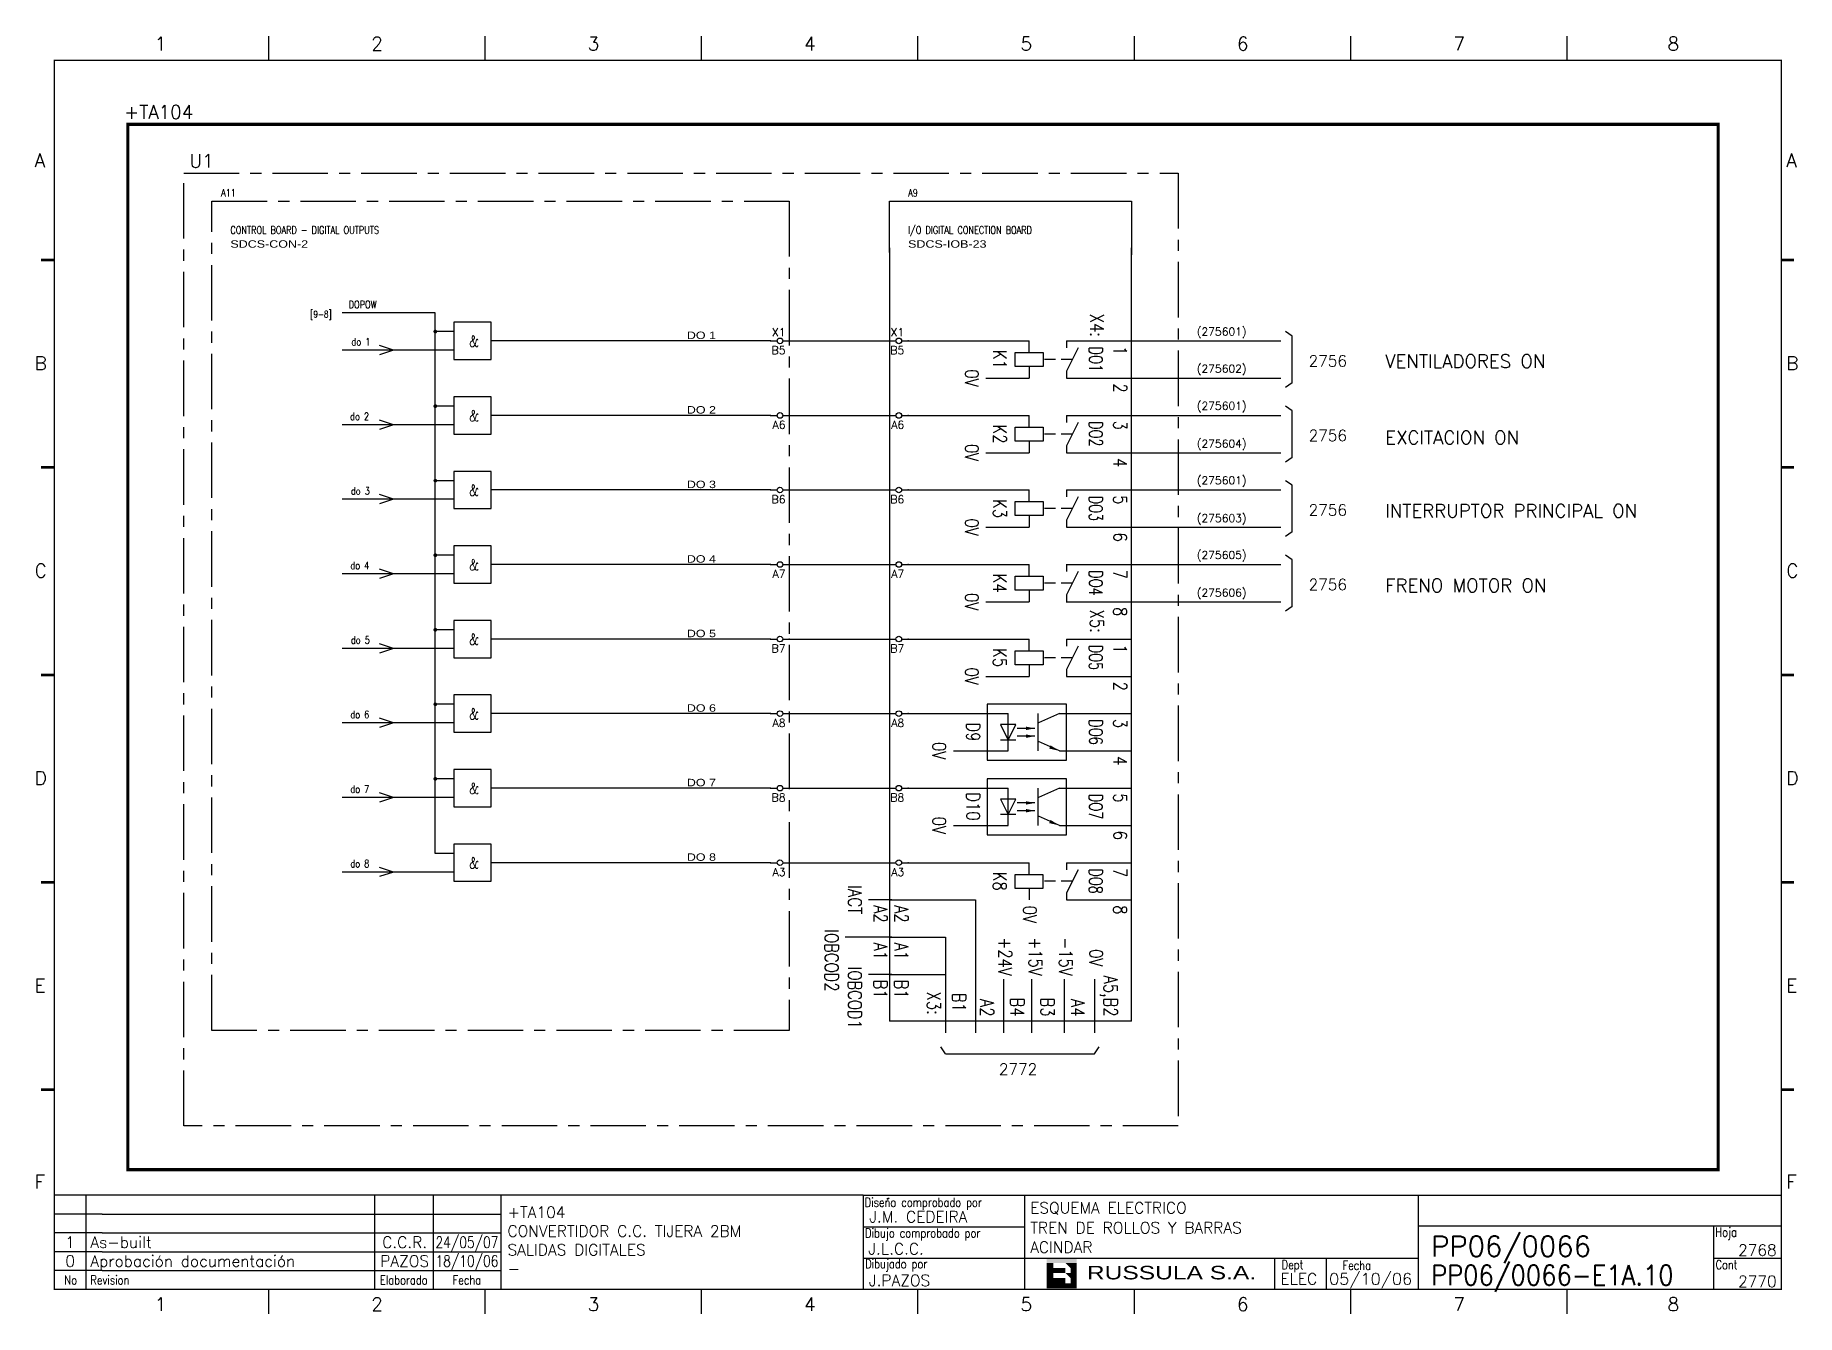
# Model space of a CAD drawing. Extents: x 415 to 812, y 5 to 293.
import ezdxf
from ezdxf.enums import TextEntityAlignment as Align

# ---------------------------------------------------------------- set-up
doc = ezdxf.new("R2010")
doc.units = 0
doc.header["$LTSCALE"] = 10
doc.header["$MEASUREMENT"] = 0
for name, pattern in [('CENTER', [2, 1.25, -0.25, 0.25, -0.25]), ('DASHDOT', [1, 0.5, -0.25, 0, -0.25]), ('HIDDEN', [0.375, 0.25, -0.125])]:
    doc.linetypes.add(name, pattern=pattern)
doc.layers.get('0').update_dxf_attribs({"linetype": 'CONTINUOUS'})
for name, color, linetype in [('1', 7, 'CONTINUOUS'), ('10', 5, 'CONTINUOUS'), ('2', 7, 'CONTINUOUS'), ('25', 3, 'CONTINUOUS'), ('25KT', 4, 'HIDDEN'), ('25PK', 4, 'CENTER'), ('35', 2, 'CONTINUOUS'), ('8', 1, 'CONTINUOUS'), ('9', 6, 'CONTINUOUS'), ('DIBUJO', 7, 'CONTINUOUS'), ('NODE', 7, 'CONTINUOUS')]:
    doc.layers.add(name, color=color, linetype=linetype)
doc.styles.add('ABBSTYLE', font='ROMANS.SHX', dxfattribs={"width": 0.8})
doc.styles.add('HELV', font='HELV.SHX')
doc.styles.add('HELVETICA', font='HELV.SHX')
doc.styles.add('LABEL', font='SIMPLEX', dxfattribs={"width": 0.8, "height": 4})
doc.styles.add('ROMANS', font='ROMANS.SHX')
doc.styles.get("Standard").update_dxf_attribs({"font": 'simplex'})

# ---------------------------------------------------------------- blocks, each defined once
blk = doc.blocks.new('NOD', base_point=(237.5, 170))
at = {"layer": 'NODE'}
blk.add_point((237.5, 170), dxfattribs=at)
blk = doc.blocks.new('$$PLR12C')
for p, q in [((-2.5, 0), (-0.75, 0)), ((0.75, 0), (2.5, 0))]:
    blk.add_line(p, q)
at = {"layer": '2'}
blk.add_circle((0, 0), 0.75, dxfattribs=at)
for p in [(-2.5, 0), (2.5, 0)]:
    blk.add_blockref('NOD', p, dxfattribs=at)
at = {"layer": '8'}
blk.add_attdef('*A', text='', height=2.15, dxfattribs=at).set_placement((1.5, -3.575), align=Align.RIGHT)
at = {"layer": '9'}
blk.add_attdef('ID', text='', height=2.15, dxfattribs=at).set_placement((1.5, 1.25), align=Align.RIGHT)
blk = doc.blocks.new('newcajec')
at = {"layer": '1'}
for p, q in [((179.4, 20.85), (0.13, 20.85)), ((7, 20.85), (7, 0)), ((71, 20.85), (71, 0)), ((84, 20.85), (84, 0.09)), ((99, 20.85), (99, 0)), ((184.64, 20.18), (184.81, 20.01)), ((184.81, 20.01), (185.18, 20.25)), ((215.2, 20.8), (215.2, 0)), ((10.6, 16.64), (0, 16.64)), ((10.6, 16.64), (99, 16.64)), ((10.6, 12.48), (0, 12.48)), ((10.6, 12.48), (99, 12.48)), ((179.4, 13.87), (215.2, 13.87)), ((368, 14.06), (368, 0)), ((10.6, 8.32), (0, 8.32)), ((10.6, 8.32), (99, 8.32)), ((10.6, 4.16), (0, 4.16)), ((10.6, 4.16), (99, 4.16)), ((179.4, 6.93), (267.63, 6.93)), ((267.63, 6.93), (302.5, 6.93)), ((270.63, 6.91), (270.63, 0)), ((282.07, 6.93), (282.07, 0)), ((368, 6.93), (383, 6.93))]:
    blk.add_line(p, q, dxfattribs=at)
for points in [[(47.5, 272.5, 0.3, 0.3, 0), (47.5, 277.91, 0.3, 0.3, 0)], [(95.5, 272.5, 0.3, 0.3, 0), (95.5, 277.91, 0.3, 0.3, 0)], [(143.5, 272.5, 0.3, 0.3, 0), (143.5, 277.91, 0.3, 0.3, 0)], [(191.5, 272.5, 0.3, 0.3, 0), (191.5, 277.91, 0.3, 0.3, 0)], [(239.5, 272.5, 0.3, 0.3, 0), (239.5, 277.91, 0.3, 0.3, 0)], [(287.5, 272.5, 0.3, 0.3, 0), (287.5, 277.91, 0.3, 0.3, 0)], [(335.5, 272.5, 0.3, 0.3, 0), (335.5, 277.91, 0.3, 0.3, 0)], [(-2.99, 228.23, 0.6, 0.6, 0), (-0.18, 228.23, 0.6, 0.6, 0)], [(383.01, 228.23, 0.6, 0.6, 0), (385.82, 228.23, 0.6, 0.6, 0)], [(-2.99, 182.23, 0.6, 0.6, 0), (-0.18, 182.23, 0.6, 0.6, 0)], [(383.01, 182.23, 0.6, 0.6, 0), (385.82, 182.23, 0.6, 0.6, 0)], [(-2.99, 136.23, 0.6, 0.6, 0), (-0.18, 136.23, 0.6, 0.6, 0)], [(383.01, 136.23, 0.6, 0.6, 0), (385.82, 136.23, 0.6, 0.6, 0)], [(-2.99, 90.23, 0.6, 0.6, 0), (-0.18, 90.23, 0.6, 0.6, 0)], [(383.01, 90.23, 0.6, 0.6, 0), (385.82, 90.23, 0.6, 0.6, 0)], [(-2.99, 44.23, 0.6, 0.6, 0), (-0.18, 44.23, 0.6, 0.6, 0)], [(383.01, 44.23, 0.6, 0.6, 0), (385.82, 44.23, 0.6, 0.6, 0)], [(383, 20.8, 0.3, 0.3, 0), (179.4, 20.8, 0.3, 0.3, 0), (179.4, 0, 0.3, 0.3, 0)], [(302.5, 20.8, 0.3, 0.3, 0), (302.5, 0, 0.3, 0.3, 0)], [(302.5, 14, 0.3, 0.3, 0), (383, 14, 0.3, 0.3, 0)], [(47.5, -5.5, 0.3, 0.3, 0), (47.5, -0.09, 0.3, 0.3, 0)], [(95.5, -5.5, 0.3, 0.3, 0), (95.5, -0.09, 0.3, 0.3, 0)], [(143.5, -5.5, 0.3, 0.3, 0), (143.5, -0.09, 0.3, 0.3, 0)], [(191.5, -5.5, 0.3, 0.3, 0), (191.5, -0.09, 0.3, 0.3, 0)], [(239.5, -5.5, 0.3, 0.3, 0), (239.5, -0.09, 0.3, 0.3, 0)], [(287.5, -5.5, 0.3, 0.3, 0), (287.5, -0.09, 0.3, 0.3, 0)], [(335.5, -5.5, 0.3, 0.3, 0), (335.5, -0.09, 0.3, 0.3, 0)]]:
    blk.add_lwpolyline(points, format="xyseb", dxfattribs=at)
at = {"layer": '1', "const_width": 0.3}
blk.add_lwpolyline([(0, 0), (0, 272.5), (383, 272.5), (383, 0)], close=True, dxfattribs=at)
at = {"layer": '2', "color": 14}
for p, q in [((221.42, 4.69), (221.42, 5.81)), ((221.42, 2.47), (221.42, 3.58))]:
    blk.add_line(p, q, dxfattribs=at)
for points in [[(220.05, 5.81), (220.05, 6.92), (226.74, 5.81), (226.74, 6.92)], [(221.42, 2.47), (220.05, 2.47), (221.42, 5.81), (220.05, 5.81)], [(221.42, 4.69), (224.25, 4.69), (221.42, 3.58), (224.25, 3.58)], [(224.25, 5.81), (225.37, 5.81), (225.37, 4.69)], [(225.37, 5.81), (226.74, 5.81), (225.37, 1.35), (226.74, 1.35)], [(224.25, 0.24), (224.25, 2.47), (220.05, 0.24), (220.05, 2.47)], [(224.25, 3.58), (225.37, 3.58), (225.37, 2.47)], [(226.74, 1.35), (226.74, 0.24), (224.25, 1.35), (224.25, 0.24)]]:
    blk.add_solid(points, dxfattribs=at)
at = {"layer": '1', "style": 'ROMANS'}
for s, p in [('1', (22.29, 274.68)), ('2', (70.29, 274.68)), ('3', (118.29, 274.68)), ('4', (166.29, 274.68)), ('5', (214.29, 274.68)), ('6', (262.29, 274.68)), ('7', (310.29, 274.68)), ('8', (357.79, 274.68)), ('A', (-4.37, 248.84)), ('A', (384.13, 248.84)), ('B', (-4.37, 203.84)), ('B', (384.13, 203.84)), ('C', (-4.37, 157.84)), ('C', (384.13, 157.84)), ('D', (-4.37, 111.84)), ('D', (384.13, 111.84)), ('E', (-4.37, 65.84)), ('E', (384.13, 65.84)), ('F', (-4.37, 22.34)), ('F', (384.13, 22.34)), ('1', (22.29, -4.82)), ('2', (70.29, -4.82)), ('3', (118.29, -4.82)), ('4', (166.29, -4.82)), ('5', (214.29, -4.82)), ('6', (262.29, -4.82)), ('7', (310.29, -4.82)), ('8', (357.79, -4.82))]:
    blk.add_text(s, height=3, dxfattribs=at).set_placement(p)
at = {"layer": '1', "style": 'LABEL', "width": 0.8}
for s, p in [('Diseno comprobado por', (179.73, 18.27)), ('Dibujo comprobado por', (179.81, 11.47)), ('Hoja', (368.38, 11.66)), ('Dibujado por', (179.83, 4.64)), ('Fecha', (285.71, 4.3)), ('Cont', (368.43, 4.46)), ('No', (2.23, 1.05)), ('Revision', (8, 1.05))]:
    blk.add_text(s, height=2, dxfattribs=at).set_placement(p)
for s, p in [('Dept', (274.61, 4.44)), ('Elaborado', (77.5, 1.05)), ('Fecha', (91.5, 1.05))]:
    blk.add_text(s, height=2, dxfattribs=at).set_placement(p, align=Align.CENTER)
at = {"layer": '10', "style": 'ROMANS'}
for tag, p in [('REV41', (3.5, 18.74)), ('REV43', (77.7, 18.74)), ('REV31', (3.5, 14.58)), ('REV33', (77.7, 14.58)), ('REV21', (3.5, 10.42)), ('REV23', (77.7, 10.42)), ('REV11', (3.5, 6.27)), ('REV13', (77.7, 6.27))]:
    blk.add_attdef(tag, text='', height=2.5, dxfattribs=at).set_placement(p, align=Align.MIDDLE)
for tag, p, height in [('REV42', (8, 17.49), 2.5), ('REV32', (8, 13.33), 2.5), ('SHEETNAME1', (100.5, 15.83), 2.5), ('DESIGNCHECK', (180.74, 14.83), 2.5), ('DOCUMENTTYPE', (216.43, 16.8), 2.5), ('NOTA', (305.32, 15.8), 3), ('SHEETNAME2', (100.5, 11.67), 2.5), ('OBJECT', (216.43, 12.4), 2.5), ('ORDER', (305.32, 7.3), 4.5), ('REV22', (8, 9.17), 2.5), ('SHEETNAME3', (100.5, 7.51), 2.5), ('DRAWINGCHECK', (180.53, 7.71), 2.5), ('CUSTOMER', (216.43, 8.08), 2.5), ('REV12', (8, 5.01), 2.5), ('SHEETNAME4', (100.5, 3.35), 2.5), ('DOCUMENT_ID', (305.32, 0.93), 4.4), ('USER', (180.63, 0.71), 2.5), ('DEPARTMENT', (271.93, 1.05), 2.5)]:
    blk.add_attdef(tag, p, '', height=height, dxfattribs=at)
for tag, width, p, p2 in [('REV44', 1.221199, (84.53, 17.49), (98.48, 17.49)), ('REV34', 1.221199, (84.53, 13.33), (98.48, 13.33)), ('REV24', 1.221199, (84.53, 9.17), (98.48, 9.17)), ('REV14', 1.221199, (84.53, 5.01), (98.48, 5.01)), ('CREATED2', 7.039915, (282.71, 1.05), (301.14, 1.05))]:
    blk.add_attdef(tag, text='', height=2.5, dxfattribs=dict(at, width=width)).set_placement(p, p2, align=Align.FIT)
for tag, p in [('SHEET', (382, 7.43)), ('NEXTSHEET', (382, 0.5))]:
    blk.add_attdef(tag, text='', height=2.5, dxfattribs=at).set_placement(p, align=Align.RIGHT)
at = {"layer": 'DIBUJO', "color": 14, "style": 'HELVETICA', "width": 1.3}
blk.add_text('RUSSULA S.A.', height=3, dxfattribs=at).set_placement((229, 2.19))

msp = doc.modelspace()

# ---------------------------------------------------------------- linework, layer by layer
at = {"layer": '2', "color": 3}
for p, q in [((607.68, 255.84), (662.28, 255.84)), ((607.68, 244.29), (607.68, 255.84)), ((662.28, 255.84), (662.28, 243.76)), ((611.88, 224.34), (639.18, 224.34)), ((611.88, 207.54), (639.18, 207.54)), ((611.88, 190.74), (639.18, 190.74)), ((611.88, 173.94), (639.18, 173.94)), ((611.88, 157.14), (639.18, 157.14)), ((611.35, 140.34), (634.45, 140.34)), ((611.88, 123.54), (634.45, 123.54)), ((611.35, 106.74), (639.18, 106.74)), ((627.1, 98.34), (627.1, 68.41)), ((620.28, 89.94), (620.28, 68.41)), ((633.4, 80.49), (633.4, 68.41)), ((639.7, 80.49), (639.7, 68.41)), ((647.05, 80.49), (647.05, 68.41)), ((653.88, 80.49), (653.88, 68.41))]:
    msp.add_line(p, q, dxfattribs=at)
at = {"layer": '2', "color": 7}
for p, q in [((505.3, 230.64), (484.3, 230.64)), ((505.3, 226.44), (505.3, 230.64)), ((505.3, 209.64), (505.3, 226.44)), ((509.5, 226.44), (505.3, 226.44)), ((509.5, 228.54), (509.5, 220.14)), ((517.9, 228.54), (509.5, 228.54)), ((517.9, 220.14), (517.9, 228.54)), ((543.1, 224.34), (517.9, 224.34)), ((580.9, 224.34), (543.1, 224.34)), ((585.1, 224.34), (607.68, 224.34)), ((509.5, 222.24), (484.3, 222.24)), ((509.5, 220.14), (517.9, 220.14)), ((509.5, 211.74), (509.5, 203.34)), ((517.9, 211.74), (509.5, 211.74)), ((517.9, 203.34), (517.9, 211.74)), ((505.3, 192.84), (505.3, 209.64)), ((509.5, 209.64), (505.3, 209.64)), ((543.1, 207.54), (517.9, 207.54)), ((580.9, 207.54), (543.1, 207.54)), ((585.1, 207.54), (607.68, 207.54)), ((509.5, 205.44), (484.3, 205.44)), ((509.5, 203.34), (517.9, 203.34)), ((509.5, 194.94), (509.5, 186.54)), ((517.9, 194.94), (509.5, 194.94)), ((517.9, 186.54), (517.9, 194.94)), ((505.3, 176.04), (505.3, 192.84)), ((509.5, 192.84), (505.3, 192.84)), ((543.1, 190.74), (517.9, 190.74)), ((580.9, 190.74), (543.1, 190.74)), ((585.1, 190.74), (607.68, 190.74)), ((509.5, 188.64), (484.3, 188.64)), ((509.5, 186.54), (517.9, 186.54)), ((505.3, 159.24), (505.3, 176.04)), ((509.5, 176.04), (505.3, 176.04)), ((509.5, 178.14), (509.5, 169.74)), ((517.9, 178.14), (509.5, 178.14)), ((517.9, 169.74), (517.9, 178.14)), ((509.5, 171.84), (484.3, 171.84)), ((543.1, 173.94), (517.9, 173.94)), ((580.9, 173.94), (543.1, 173.94)), ((585.1, 173.94), (607.68, 173.94)), ((509.5, 169.74), (517.9, 169.74)), ((505.3, 142.44), (505.3, 159.24)), ((509.5, 159.24), (505.3, 159.24)), ((509.5, 161.34), (509.5, 152.94)), ((517.9, 161.34), (509.5, 161.34)), ((517.9, 152.94), (517.9, 161.34)), ((509.5, 155.04), (484.3, 155.04)), ((543.1, 157.14), (517.9, 157.14)), ((580.9, 157.14), (543.1, 157.14)), ((585.1, 157.14), (608.73, 157.14)), ((509.5, 152.94), (517.9, 152.94)), ((509.5, 144.54), (509.5, 136.14)), ((517.9, 144.54), (509.5, 144.54)), ((517.9, 136.14), (517.9, 144.54)), ((505.3, 125.64), (505.3, 142.44)), ((509.5, 142.44), (505.3, 142.44)), ((543.1, 140.34), (517.9, 140.34)), ((580.9, 140.34), (543.1, 140.34)), ((585.1, 140.34), (607.68, 140.34)), ((509.5, 138.24), (484.3, 138.24)), ((509.5, 136.14), (517.9, 136.14)), ((509.5, 127.74), (509.5, 119.34)), ((517.9, 127.74), (509.5, 127.74)), ((517.9, 119.34), (517.9, 127.74)), ((505.3, 108.84), (505.3, 125.64)), ((509.5, 125.64), (505.3, 125.64)), ((543.1, 123.54), (517.9, 123.54)), ((580.9, 123.54), (543.1, 123.54)), ((585.1, 123.54), (608.2, 123.54)), ((509.5, 121.44), (484.3, 121.44)), ((509.5, 119.34), (517.9, 119.34)), ((509.5, 108.84), (505.3, 108.84)), ((509.5, 110.94), (509.5, 102.54)), ((517.9, 110.94), (509.5, 110.94)), ((517.9, 102.54), (517.9, 110.94)), ((509.5, 104.64), (484.3, 104.64)), ((543.1, 106.74), (517.9, 106.74)), ((580.9, 106.74), (543.1, 106.74)), ((555.7, 106.74), (543.1, 106.74)), ((585.1, 106.74), (607.68, 106.74)), ((509.5, 102.54), (517.9, 102.54))]:
    msp.add_line(p, q, dxfattribs=at)
at = {"layer": '2', "color": 3, "linetype": 'DASHDOT'}
msp.add_lwpolyline([(436, 273.16, 0.706, 0.706, 0), (794.52, 273.16, 0.706, 0.706, 0), (794.52, 37.54, 0.706, 0.706, 0), (436, 37.54, 0.706, 0.706, 0), (436, 273.16, 0.706, 0.706, 0)], format="xyseb", dxfattribs=at)
at = {"layer": '2', "color": 7}
for points in [[(505.09, 226.44, 0.42, 0.42, 1), (505.51, 226.44, 0.42, 0.42, 1)], [(505.09, 209.64, 0.42, 0.42, 1), (505.51, 209.64, 0.42, 0.42, 1)], [(505.09, 192.84, 0.42, 0.42, 1), (505.51, 192.84, 0.42, 0.42, 1)], [(505.09, 176.04, 0.42, 0.42, 1), (505.51, 176.04, 0.42, 0.42, 1)], [(505.09, 159.24, 0.42, 0.42, 1), (505.51, 159.24, 0.42, 0.42, 1)], [(505.09, 142.44, 0.42, 0.42, 1), (505.51, 142.44, 0.42, 0.42, 1)], [(505.09, 125.64, 0.42, 0.42, 1), (505.51, 125.64, 0.42, 0.42, 1)]]:
    msp.add_lwpolyline(points, format="xyseb", close=True, dxfattribs=at)
at = {"layer": '25'}
for p, q in [((607.68, 245.34), (607.68, 71.04)), ((662.28, 71.04), (662.28, 245.34)), ((698.5, 225.39), (696.93, 226.44)), ((639.18, 221.71), (639.18, 224.34)), ((647.58, 224.34), (662.28, 224.34)), ((647.58, 224.34), (647.58, 222.76)), ((650.2, 222.76), (647.58, 217.51)), ((698.5, 214.89), (698.5, 225.39)), ((636.03, 221.71), (642.33, 221.71)), ((636.03, 218.56), (636.03, 221.71)), ((642.33, 218.56), (636.03, 218.56)), ((639.18, 218.56), (639.18, 215.94)), ((642.33, 221.71), (642.33, 218.56)), ((629.39, 215.94), (639.18, 215.94)), ((647.58, 217.51), (647.58, 215.94)), ((647.58, 215.94), (662.2, 215.94)), ((698.5, 214.89), (696.93, 213.84)), ((639.18, 204.91), (639.18, 207.54)), ((647.58, 207.54), (662.28, 207.54)), ((647.58, 207.54), (647.58, 205.96)), ((698.5, 208.59), (696.93, 209.64)), ((698.5, 198.09), (698.5, 208.59)), ((636.03, 201.76), (636.03, 204.91)), ((636.03, 204.91), (642.33, 204.91)), ((642.33, 204.91), (642.33, 201.76)), ((650.2, 205.96), (647.58, 200.71)), ((629.39, 199.14), (639.18, 199.14)), ((642.33, 201.76), (636.03, 201.76)), ((639.18, 201.76), (639.18, 199.14)), ((647.58, 200.71), (647.58, 199.14)), ((647.58, 199.14), (662.2, 199.14)), ((698.5, 198.09), (696.93, 197.04)), ((639.18, 188.11), (639.18, 190.74)), ((647.58, 190.74), (662.28, 190.74)), ((647.58, 190.74), (647.58, 189.16)), ((698.5, 191.79), (696.93, 192.84)), ((698.5, 181.29), (698.5, 191.79)), ((636.03, 188.11), (642.33, 188.11)), ((636.03, 184.96), (636.03, 188.11)), ((642.33, 188.11), (642.33, 184.96)), ((650.2, 189.16), (647.58, 183.91)), ((642.33, 184.96), (636.03, 184.96)), ((639.18, 184.96), (639.18, 182.34)), ((647.58, 183.91), (647.58, 182.34)), ((629.39, 182.34), (639.18, 182.34)), ((647.58, 182.34), (662.2, 182.34)), ((698.5, 181.29), (696.93, 180.24)), ((698.5, 174.99), (696.93, 176.04)), ((698.5, 164.49), (698.5, 174.99)), ((636.03, 168.16), (636.03, 171.31)), ((636.03, 171.31), (642.33, 171.31)), ((639.18, 171.31), (639.18, 173.94)), ((642.33, 171.31), (642.33, 168.16)), ((647.5, 173.94), (662.28, 173.94)), ((647.58, 173.94), (647.58, 172.36)), ((650.2, 172.36), (647.58, 167.11)), ((642.33, 168.16), (636.03, 168.16)), ((639.18, 168.16), (639.18, 165.54)), ((647.58, 167.11), (647.58, 165.54)), ((629.39, 165.54), (639.18, 165.54)), ((647.5, 165.54), (662.2, 165.54)), ((698.5, 164.49), (696.93, 163.44)), ((639.18, 154.51), (639.18, 157.14)), ((647.58, 157.14), (662.28, 157.14)), ((647.58, 157.14), (647.58, 155.56)), ((650.2, 155.56), (647.58, 150.31)), ((636.03, 154.51), (642.33, 154.51)), ((636.03, 151.36), (636.03, 154.51)), ((642.33, 151.36), (636.03, 151.36)), ((639.18, 151.36), (639.18, 148.74)), ((642.33, 154.51), (642.33, 151.36)), ((629.39, 148.74), (639.18, 148.74)), ((647.58, 150.31), (647.58, 148.74)), ((647.58, 148.74), (662.2, 148.74)), ((647.58, 142.44), (629.73, 142.44)), ((629.73, 142.44), (629.73, 129.84)), ((634.45, 131.94), (634.45, 140.34)), ((641.21, 131.94), (641.21, 140.34)), ((646, 140.34), (641.28, 138.24)), ((646, 140.34), (662.28, 140.34)), ((647.58, 129.84), (647.58, 142.44)), ((632.7, 137.89), (634.45, 134.39)), ((636.2, 137.89), (632.7, 137.89)), ((634.45, 134.39), (636.2, 137.89)), ((640.47, 137.01), (636.46, 137.01)), ((640.47, 135.26), (636.46, 135.26)), ((622.11, 131.94), (634.45, 131.94)), ((636.2, 134.39), (632.7, 134.39)), ((646, 131.94), (641.28, 134.04)), ((646, 131.94), (662.28, 131.94)), ((629.73, 129.84), (647.58, 129.84)), ((647.58, 125.64), (629.73, 125.64)), ((629.73, 125.64), (629.73, 113.04)), ((634.45, 115.14), (634.45, 123.54)), ((641.21, 115.14), (641.21, 123.54)), ((646, 123.54), (641.28, 121.44)), ((646, 123.54), (662.28, 123.54)), ((647.58, 113.04), (647.58, 125.64)), ((632.7, 121.09), (634.45, 117.59)), ((636.2, 121.09), (632.7, 121.09)), ((634.45, 117.59), (636.2, 121.09)), ((640.47, 120.21), (636.46, 120.21)), ((636.2, 117.59), (632.7, 117.59)), ((640.47, 118.46), (636.46, 118.46)), ((646, 115.14), (641.28, 117.24)), ((622.11, 115.14), (634.45, 115.14)), ((629.73, 113.04), (647.58, 113.04)), ((646, 115.14), (662.28, 115.14)), ((636.03, 100.96), (636.03, 104.11)), ((636.03, 104.11), (642.25, 104.11)), ((639.18, 104.11), (639.18, 106.74)), ((642.25, 104.11), (642.25, 100.96)), ((647.58, 106.74), (662.28, 106.74)), ((647.58, 106.74), (647.58, 105.16)), ((650.2, 105.16), (647.58, 99.91)), ((642.25, 100.96), (636.03, 100.96)), ((639.18, 100.96), (639.18, 98.34)), ((647.58, 99.91), (647.58, 98.34)), ((608.2, 98.34), (602.95, 98.34)), ((607.68, 98.34), (627.1, 98.34)), ((647.58, 98.34), (662.2, 98.34)), ((608.2, 89.94), (597.7, 89.94)), ((607.68, 89.94), (620.28, 89.94)), ((608.2, 81.54), (602.95, 81.54)), ((607.68, 81.54), (620.28, 81.54)), ((662.28, 71.04), (607.68, 71.04)), ((620.28, 63.69), (619.23, 65.26)), ((620.28, 63.69), (653.88, 63.69)), ((653.88, 63.69), (654.93, 65.26))]:
    msp.add_line(p, q, dxfattribs=at)
for points in [[(638.44, 136.62), (638.44, 137.4), (640.47, 137.01)], [(638.44, 135.65), (638.44, 134.87), (640.47, 135.26)], [(643.7, 132.46), (643.99, 133.18), (646, 131.94)], [(638.44, 119.82), (638.44, 120.6), (640.47, 120.21)], [(638.44, 118.85), (638.44, 118.07), (640.47, 118.46)], [(643.7, 115.66), (643.99, 116.38), (646, 115.14)]]:
    msp.add_solid(points, dxfattribs=at)
at = {"layer": '25KT'}
for p, q in [((648.89, 220.14), (642.33, 220.14)), ((648.89, 203.34), (642.33, 203.34)), ((648.89, 186.54), (642.33, 186.54)), ((648.89, 169.74), (642.33, 169.74)), ((648.89, 152.94), (642.33, 152.94)), ((648.89, 102.54), (642.25, 102.54))]:
    msp.add_line(p, q, dxfattribs=at)
at = {"layer": '25PK'}
for p, q in [((448.6, 262.14), (672.78, 262.14)), ((448.6, 47.41), (448.6, 262.14)), ((672.78, 262.14), (672.78, 47.41)), ((454.9, 68.94), (454.9, 255.84)), ((454.9, 255.84), (585.1, 255.84)), ((585.1, 255.84), (585.1, 68.94)), ((585.1, 68.94), (454.9, 68.94)), ((672.78, 47.41), (448.6, 47.41))]:
    msp.add_line(p, q, dxfattribs=at)
at = {"layer": '35'}
for p, q in [((495.85, 222.24), (492.7, 223.29)), ((662.28, 224.34), (695.88, 224.34)), ((495.85, 222.24), (492.7, 221.19)), ((662.28, 215.94), (695.88, 215.94)), ((662.28, 207.54), (695.88, 207.54)), ((495.85, 205.44), (492.7, 206.49)), ((495.85, 205.44), (492.7, 204.39)), ((662.28, 199.14), (695.88, 199.14)), ((662.28, 190.74), (695.88, 190.74)), ((495.85, 188.64), (492.7, 189.69)), ((495.85, 188.64), (492.7, 187.59)), ((662.28, 182.34), (695.88, 182.34)), ((495.85, 171.84), (492.7, 172.89)), ((495.85, 171.84), (492.7, 170.79)), ((662.28, 173.94), (695.88, 173.94)), ((662.28, 165.54), (695.88, 165.54)), ((495.85, 155.04), (492.7, 156.09)), ((495.85, 155.04), (492.7, 153.99)), ((495.85, 138.24), (492.7, 139.29)), ((495.85, 138.24), (492.7, 137.19)), ((495.85, 121.44), (492.7, 122.49)), ((495.85, 121.44), (492.7, 120.39)), ((495.85, 104.64), (492.7, 105.69)), ((495.85, 104.64), (492.7, 103.59))]:
    msp.add_line(p, q, dxfattribs=at)

# ---------------------------------------------------------------- block references
at = {"layer": '2', "color": 7}
ref = msp.add_blockref('newcajec', (419.42, 10.6), dxfattribs=dict(at, xscale=1.016442892079965, yscale=1.016442892079993, zscale=1.01644289208))
ref.add_attrib('REV24', '24/05/07', dxfattribs={"layer": '10', "height": 2.541, "style": 'ROMANS', "width": 0.728168}).set_placement((505.34, 19.92), (519.52, 19.92), align=Align.FIT)
ref.add_attrib('SHEETNAME3', 'SALIDAS DIGITALES', (521.57, 18.22), dxfattribs={"layer": '10', "height": 2.5411, "style": 'ROMANS'})
ref.add_attrib('SHEETNAME2', 'CONVERTIDOR C.C. TIJERA 2BM', (521.57, 22.45), dxfattribs={"layer": '10', "height": 2.5411, "style": 'ROMANS'})
ref.add_attrib('SHEETNAME1', '+TA104', (521.57, 26.68), dxfattribs={"layer": '10', "height": 2.541, "style": 'ROMANS'})
ref.add_attrib('USER', 'J.PAZOS', (603.03, 11.32), dxfattribs={"layer": '10', "height": 2.541, "style": 'ROMANS'})
ref.add_attrib('DRAWINGCHECK', 'J.L.C.C.', (602.92, 18.44), dxfattribs={"layer": '10', "height": 2.541, "style": 'ROMANS'})
ref.add_attrib('DESIGNCHECK', 'J.M. CEDEIRA', (603.13, 25.67), dxfattribs={"layer": '10', "height": 2.5411, "style": 'ROMANS'})
ref.add_attrib('REV22', 'As-built', (427.55, 19.92), dxfattribs={"layer": '10', "height": 2.541, "style": 'ROMANS'})
ref.add_attrib('REV12', 'Aprobación documentación', (427.55, 15.69), dxfattribs={"layer": '10', "height": 2.5411, "style": 'ROMANS'})
ref.add_attrib('REV21', '1', dxfattribs={"layer": '10', "height": 2.54, "style": 'ROMANS'}).set_placement((422.98, 21.19), align=Align.MIDDLE)
ref.add_attrib('REV11', '0', dxfattribs={"layer": '10', "height": 2.54, "style": 'ROMANS'}).set_placement((422.98, 16.96), align=Align.MIDDLE)
ref.add_attrib('SHEETNAME4', '-', (521.57, 14), dxfattribs={"layer": '10', "height": 2.54, "style": 'ROMANS'})
ref.add_attrib('REV14', '18/10/06', dxfattribs={"layer": '10', "height": 2.541, "style": 'ROMANS', "width": 0.728168}).set_placement((505.34, 15.69), (519.52, 15.69), align=Align.FIT)
ref.add_attrib('REV23', 'C.C.R.', dxfattribs={"layer": '10', "height": 2.541, "style": 'ROMANS'}).set_placement((498.4, 21.19), align=Align.MIDDLE)
ref.add_attrib('REV13', 'PAZOS', dxfattribs={"layer": '10', "height": 2.541, "style": 'ROMANS'}).set_placement((498.4, 16.96), align=Align.MIDDLE)
ref.add_attrib('DOCUMENT_ID', 'PP06/0066-E1A.10', (729.77, 11.54), dxfattribs={"layer": '10', "height": 4.4723, "style": 'ROMANS', "width": 0.9})
ref.add_attrib('ORDER', 'PP06/0066', (729.77, 18.02), dxfattribs={"layer": '10', "height": 4.574, "style": 'ROMANS'})
ref.add_attrib('CUSTOMER', 'ACINDAR', (639.41, 18.81), dxfattribs={"layer": '10', "height": 2.541, "style": 'ROMANS'})
ref.add_attrib('OBJECT', 'TREN DE ROLLOS Y BARRAS', (639.41, 23.2), dxfattribs={"layer": '10', "height": 2.5411, "style": 'ROMANS'})
ref.add_attrib('DOCUMENTTYPE', 'ESQUEMA ELECTRICO', (639.41, 27.67), dxfattribs={"layer": '10', "height": 2.5411, "style": 'ROMANS'})
ref.add_attrib('CREATED2', '05/10/06', dxfattribs={"layer": '10', "height": 2.541, "style": 'ROMANS', "width": 0.961976}).set_placement((706.78, 11.66), (725.52, 11.66), align=Align.FIT)
ref.add_attrib('DEPARTMENT', 'ELEC', (695.82, 11.66), dxfattribs={"layer": '10', "height": 2.541, "style": 'ROMANS'})
ref.add_attrib('NEXTSHEET', '2770', dxfattribs={"layer": '10', "height": 2.541, "style": 'ROMANS'}).set_placement((807.7, 11.1), align=Align.RIGHT)
ref.add_attrib('SHEET', '2768', dxfattribs={"layer": '10', "height": 2.541, "style": 'ROMANS'}).set_placement((807.7, 18.15), align=Align.RIGHT)
at = {"layer": '2', "color": 7, "xscale": 0.8400000000000318, "yscale": 0.839999999999975, "zscale": 0.84}
for p, values in [((583, 224.34), {'ID': 'X1', '*A': 'B5'}), ((609.78, 224.34), {'ID': 'X1', '*A': 'B5'}), ((583, 207.54), {'*A': 'A6'}), ((609.78, 207.54), {'*A': 'A6'}), ((583, 190.74), {'*A': 'B6'}), ((609.78, 190.74), {'*A': 'B6'}), ((583, 173.94), {'*A': 'A7'}), ((609.78, 173.94), {'*A': 'A7'}), ((583, 157.14), {'*A': 'B7'}), ((609.78, 157.14), {'*A': 'B7'}), ((583, 140.34), {'*A': 'A8'}), ((609.78, 140.34), {'*A': 'A8'}), ((583, 123.54), {'*A': 'B8'}), ((609.78, 123.54), {'*A': 'B8'}), ((583, 106.74), {'*A': 'A3'}), ((609.78, 106.74), {'*A': 'A3'})]:
    msp.add_blockref('$$PLR12C', p, dxfattribs=at).add_auto_attribs(values)

# ---------------------------------------------------------------- texts
at = {"layer": '2', "color": 6}
for s, height, p in [('+TA104', 3.024, (435.16, 274.42)), ('U1', 3.024, (449.86, 263.4)), ('(275601)', 1.764, (676.98, 225.56)), ('(275602)', 1.764, (676.98, 217.19)), ('(275601)', 1.764, (676.98, 208.82)), ('(275604)', 1.764, (676.98, 200.31)), ('(275601)', 1.764, (676.98, 192.02)), ('(275603)', 1.764, (676.98, 183.51)), ('(275605)', 1.764, (676.98, 175.22)), ('(275606)', 1.764, (676.98, 166.71))]:
    msp.add_text(s, height=height, dxfattribs=at).set_placement(p)
at = {"layer": '2', "color": 7, "style": 'ROMANS'}
for s, height, p in [('2756', 2.52, (702.18, 218.56)), ('VENTILADORES ON', 3, (719.43, 218.26)), ('2756', 2.52, (702.18, 201.76)), ('EXCITACION ON', 3, (719.43, 201.07)), ('2756', 2.52, (702.18, 184.96)), ('INTERRUPTOR PRINCIPAL ON', 3, (719.43, 184.54)), ('2756', 2.52, (702.18, 168.16)), ('FRENO MOTOR ON', 3, (719.43, 167.74)), ('2772', 2.52, (632.35, 58.96))]:
    msp.add_text(s, height=height, dxfattribs=at).set_placement(p)
at = {"layer": '25'}
for s, height, style, width, p in [('A11', 1.68, 'ABBSTYLE', 0.8, (457, 256.89)), ('A9', 1.68, 'ABBSTYLE', 0.8, (611.88, 256.89)), ('I/O DIGITAL CONECTION BOARD', 1.68, 'ABBSTYLE', 0.8, (611.88, 248.49)), ('SDCS-CON-2', 1.68, 'HELV', 1.2, (459.1, 245.34)), ('CONTROL BOARD - DIGITAL OUTPUTS', 1.68, 'ABBSTYLE', 0.8, (459.1, 248.49)), ('SDCS-IOB-23', 1.68, 'HELV', 1.2, (611.88, 245.34)), ('[9-8]', 1.512, 'ABBSTYLE', 0.8, (477.08, 229.59)), ('DOPOW', 1.68, 'ABBSTYLE', 0.8, (485.77, 231.69)), ('DO 1', 1.68, 'HELV', 1.2, (562, 224.76)), ('do 1', 1.68, 'ABBSTYLE', 0.8, (486.4, 223.29)), ('&', 2.52, 'ABBSTYLE', 0.8, (512.89, 223.04)), ('do 2', 1.68, 'ABBSTYLE', 0.8, (486.1, 206.49)), ('&', 2.52, 'ABBSTYLE', 0.8, (512.89, 206.24)), ('DO 2', 1.68, 'HELV', 1.2, (562, 207.96)), ('do 3', 1.68, 'ABBSTYLE', 0.8, (486.28, 189.69)), ('&', 2.52, 'ABBSTYLE', 0.8, (512.89, 189.44)), ('DO 3', 1.68, 'HELV', 1.2, (562, 191.16)), ('&', 2.52, 'ABBSTYLE', 0.8, (512.89, 172.64)), ('DO 4', 1.68, 'HELV', 1.2, (562, 174.36)), ('do 4', 1.68, 'ABBSTYLE', 0.8, (486.16, 172.89)), ('DO 5', 1.68, 'HELV', 1.2, (562, 157.56)), ('do 5', 1.68, 'ABBSTYLE', 0.8, (486.28, 156.09)), ('&', 2.52, 'ABBSTYLE', 0.8, (512.89, 155.84)), ('do 6', 1.68, 'ABBSTYLE', 0.8, (486.16, 139.29)), ('&', 2.52, 'ABBSTYLE', 0.8, (512.89, 139.04)), ('DO 6', 1.68, 'HELV', 1.2, (562, 140.76)), ('do 7', 1.68, 'ABBSTYLE', 0.8, (486.16, 122.49)), ('&', 2.52, 'ABBSTYLE', 0.8, (512.89, 122.24)), ('DO 7', 1.68, 'HELV', 1.2, (562, 123.96)), ('do 8', 1.68, 'ABBSTYLE', 0.8, (486.16, 105.69)), ('&', 2.52, 'ABBSTYLE', 0.8, (512.89, 105.44)), ('DO 8', 1.68, 'HELV', 1.2, (562, 107.16))]:
    msp.add_text(s, height=height, dxfattribs=dict(at, style=style, width=width)).set_placement(p)
at = {"layer": '25', "style": 'ROMANS', "width": 0.8}
for s, p in [('X4:', (652.95, 225.24)), ('X5:', (652.95, 158.57)), ('+24V', (632.28, 81.2)), ('+15V', (639.1, 81.2)), ('-15V', (645.93, 81.2)), ('0V', (652.75, 83.3)), ('A5,B2', (656.04, 72.06)), ('X3:', (616.2, 72.47)), ('B1', (621.86, 73.11)), ('A2', (628.16, 72.06)), ('B4', (634.99, 72.06)), ('B3', (641.81, 72.06)), ('A4', (648.64, 72.06))]:
    msp.add_text(s, height=3.024, rotation=270, dxfattribs=at).set_placement(p, align=Align.RIGHT)
at = {"layer": '25', "style": 'ROMANS'}
for s, width, p in [('DO1', 0.7, (652.71, 220.18)), ('K1', 0.8, (631.05, 220.14)), ('0V', 0.8, (624.75, 215.94)), ('K2', 0.8, (631.05, 203.34)), ('DO2', 0.7, (652.71, 203.38)), ('0V', 0.8, (624.75, 199.14)), ('K3', 0.8, (631.05, 186.54)), ('DO3', 0.7, (652.71, 186.58)), ('0V', 0.8, (624.75, 182.34)), ('K4', 0.8, (631.05, 169.74)), ('DO4', 0.7, (652.71, 169.78)), ('0V', 0.8, (624.75, 165.54)), ('DO5', 0.7, (652.71, 152.98)), ('K5', 0.8, (631.05, 152.94)), ('0V', 0.8, (624.75, 148.74)), ('D9', 0.8, (625.05, 136.2)), ('DO6', 0.7, (652.71, 136.18)), ('D10', 0.8, (625.05, 119.4)), ('DO7', 0.7, (652.71, 119.38)), ('K8', 0.8, (631.05, 102.54)), ('DO8', 0.7, (652.71, 102.58)), ('IACT', 0.8, (598.39, 98.34)), ('0V', 0.8, (637.84, 95.06)), ('IOBCOD2', 0.8, (593.14, 84.69)), ('IOBCOD1', 0.8, (598.39, 76.29))]:
    msp.add_text(s, height=3.024, rotation=270, dxfattribs=dict(at, width=width)).set_placement(p, align=Align.CENTER)
at = {"layer": '25', "style": 'ROMANS', "width": 0.8}
for s, height, p in [('1', 3.02, (658.2, 223.14)), ('2', 3.02, (658.2, 214.74)), ('3', 3.02, (658.2, 206.34)), ('4', 3.02, (658.2, 197.94)), ('5', 3.02, (658.2, 189.54)), ('6', 3.02, (658.2, 181.14)), ('7', 3.02, (658.2, 172.74)), ('8', 3.02, (658.2, 164.34)), ('1', 3.02, (658.2, 155.94)), ('2', 3.02, (658.2, 147.54)), ('3', 3.02, (658.2, 139.14)), ('4', 3.02, (658.2, 130.74)), ('5', 3.02, (658.2, 122.34)), ('6', 3.02, (658.2, 113.94)), ('7', 3.02, (658.2, 105.54)), ('A2', 3.024, (604.13, 97.14)), ('A2', 3.024, (608.85, 97.14)), ('8', 3.02, (658.2, 97.14)), ('A1', 3.024, (604.13, 88.74)), ('A1', 3.024, (608.85, 88.74)), ('B1', 3.024, (604.13, 80.34)), ('B1', 3.024, (608.85, 80.34))]:
    msp.add_text(s, height=height, rotation=270, dxfattribs=at).set_placement(p)
at = {"layer": '25', "color": 3, "style": 'ROMANS', "width": 0.8}
for p in [(617.4, 131.94), (617.4, 115.14)]:
    msp.add_text('0V', height=3.024, rotation=270, dxfattribs=at).set_placement(p, align=Align.CENTER)

doc.saveas('drawing.dxf')
